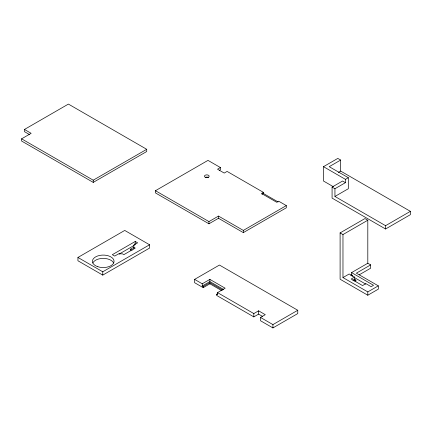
<?xml version="1.0" encoding="UTF-8"?>
<svg xmlns="http://www.w3.org/2000/svg" width="432" height="432" viewBox="0 0 432 432"><rect width="100%" height="100%" fill="white"/><g stroke="black" fill="none" stroke-linecap="round" stroke-linejoin="round"><path stroke-width="0.65" d="M24.467 129.454L68.402 104.085L146.723 149.305L146.723 151.513L93.236 182.39L21.6 141.032L21.6 138.829L31.153 133.315L24.467 129.454L24.467 131.657L29.479 134.552M21.6 138.829L93.236 180.187L146.723 149.305M278.105 201.96L263.39 193.466L263.39 192.364L261.479 193.466L276.761 202.289L278.672 201.188L286.313 205.6L286.313 207.803L243.329 232.621L218.495 218.279L208.948 223.798L155.455 192.915L155.455 190.706L207.992 160.38L220.406 167.546L220.406 169.754L219.262 170.413M220.406 167.546L217.539 169.204L224.23 173.065L227.092 171.407L263.39 192.364M77.933 257.456L124.735 230.434L149.569 244.771L149.569 248.081L102.767 275.103L77.933 260.766L77.933 257.456L102.767 271.793L149.569 244.771M133.807 248.908L133.807 245.047L137.63 242.843L135.243 241.466L112.315 254.702L114.707 256.079L118.606 253.827L122.429 253.827L123.86 254.653L135.243 248.081L133.807 247.255L130.464 249.183L130.464 250.29M119.108 254.086L134.287 245.327L134.287 244.22L135.243 243.67L135.243 241.466M155.455 190.706L208.948 221.589L218.495 216.076L243.329 230.413L286.313 205.6M261.954 194.292L263.39 193.466M323.482 166.676L337.808 158.404L340.675 160.061L340.675 171.088L410.4 211.345L410.4 214.655L385.565 228.992L332.078 198.11L332.078 187.078L342.587 181.013L345.449 182.666L345.449 179.361L323.482 166.676L323.482 181.013L333.32 186.694M340.675 160.061L329.211 166.676L348.316 177.703L348.316 188.735L334.94 196.457L334.94 188.735L345.449 182.666M338.38 172.411L340.675 171.088M345.449 179.361L348.316 177.703M221.513 290.509L209.887 283.797L203.202 287.658L194.605 282.695L194.605 279.385L219.44 265.048L297.761 310.268L297.761 313.578L272.927 327.915L260.512 320.744L260.512 317.439L265.286 314.68L258.601 310.819L253.822 313.578L217.528 292.621L217.528 294.829L216.572 294.278L216.572 295.38L253.822 316.883L258.601 314.129L262.499 316.381M194.605 279.385L202.246 283.797L209.887 279.385L225.169 288.209L217.528 292.621M202.246 283.797L202.246 286.006L209.887 281.594L223.474 289.435M202.246 286.006L203.202 286.556L209.887 282.695L222.68 290.083M216.572 294.278L217.685 293.63M359.208 274.817L370.667 268.202L370.667 264.892L356.341 273.164L378.308 285.849L378.308 289.159L367.805 295.223L340.103 279.229L340.103 232.907L364.937 218.57L367.805 220.223L367.805 263.239L351.567 272.614L351.567 274.817L352.523 275.368L352.523 276.475M340.103 232.907L342.97 234.56L367.805 220.223M334.94 196.457L385.565 225.682L410.4 211.345M342.97 234.56L342.97 277.576L349.18 273.991L354.515 277.074L354.515 279.277L352.841 280.244M350.611 275.368L351.567 274.817M351.567 275.924L352.523 275.368M354.515 277.074L351.173 279.002L362.551 285.574L365.893 283.64L371.147 286.675L373.534 285.298L351.567 272.614M260.512 317.439L272.927 324.605L297.761 310.268M354.143 281.048L355.865 280.06L355.865 281.162M342.97 277.576L367.805 291.913L378.308 285.849M332.078 187.078L334.94 188.735M367.805 263.239L370.667 264.892M354.24 277.468L365.704 284.083M354.515 279.277L355.865 280.06M134.287 244.22L135.243 244.771M130.464 249.183L132.187 250.177M385.565 225.682L385.565 228.992M367.805 291.913L367.805 295.223M272.927 324.605L272.927 327.915M258.601 310.819L258.601 314.129M253.822 313.578L253.822 316.883M243.329 230.413L243.329 232.621M218.495 216.076L218.495 218.279M209.887 279.385L209.887 281.594M209.887 282.695L209.887 283.797M208.948 221.589L208.948 223.798M203.202 286.556L203.202 287.658M102.767 271.793L102.767 275.103M93.236 180.187L93.236 182.39M92.804 263.012A10.805 6.237 0 0 1 103.243 258.385A10.805 6.237 0 0 1 113.681 263.012M205.616 177.255A2.365 1.366 0 0 1 208.467 177.476M97.837 266.722A10.805 6.237 0 0 0 114.048 261.317A10.805 6.237 0 0 0 97.837 255.911A10.805 6.237 0 0 0 97.837 266.722M205.616 177.417A2.365 1.366 0 0 0 209.158 176.234A2.365 1.366 0 0 0 205.616 175.052A2.365 1.366 0 0 0 205.616 177.417"/></g></svg>
